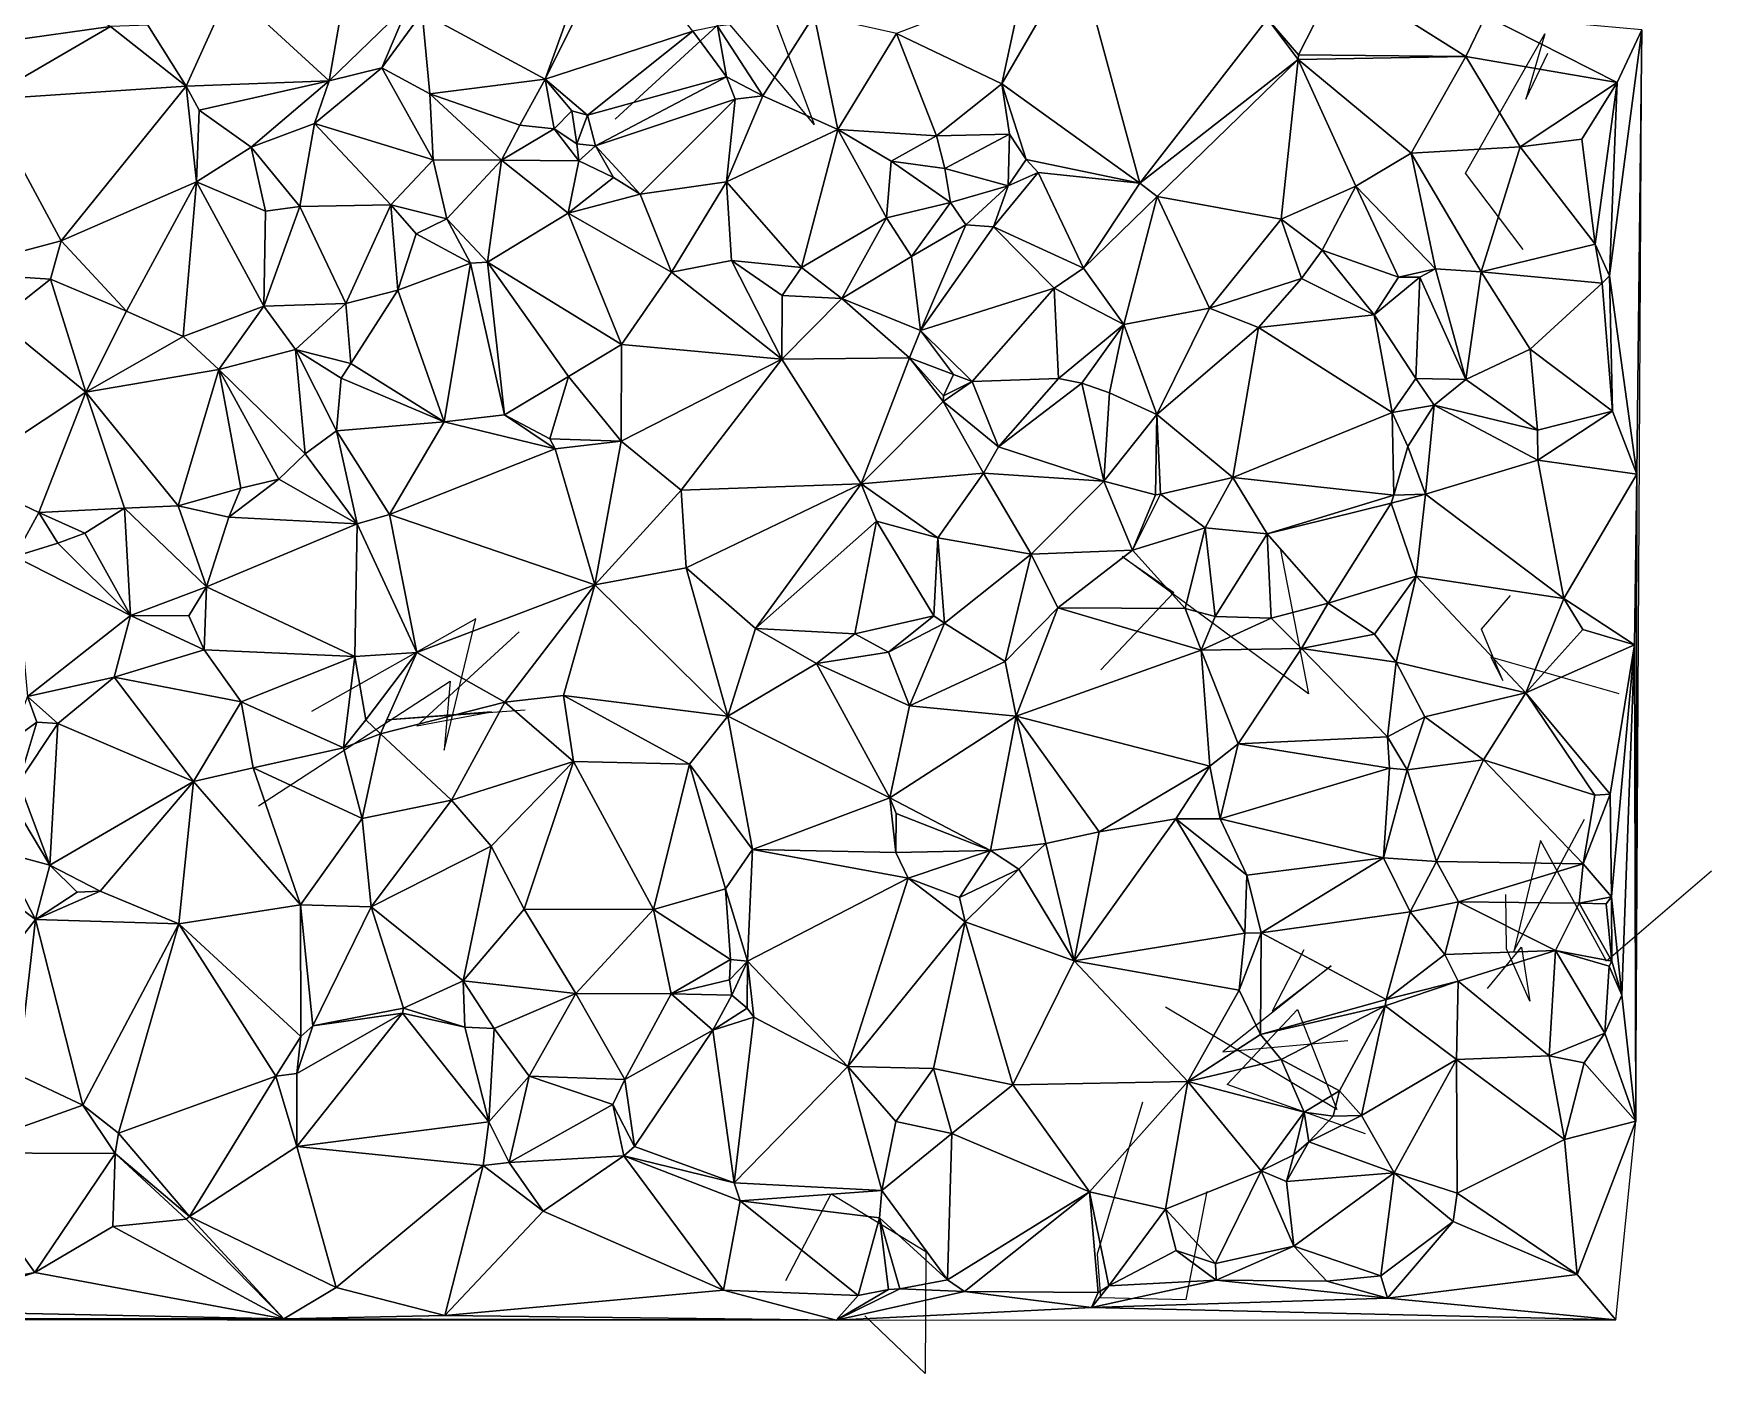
# Model space of a CAD drawing. Header units: metres. Extents: x -15.7 to 15.6, y -15.5 to 15.7.
# Drawn here: x 0.85 to 15.57, y -15.46 to -3.71 of the extents above; entities that cross this region are included whole.
import ezdxf

# ---------------------------------------------------------------- set-up
doc = ezdxf.new("R2010")
doc.units = ezdxf.units.M
doc.layers.add('CRACKS', color=1, linetype='Continuous')
doc.layers.add('STREET_MESH', color=7, linetype='Continuous')

msp = doc.modelspace()

# ---------------------------------------------------------------- linework, layer by layer
at = {"layer": 'CRACKS'}
for points in [[(5.952, -4.462, 0.1), (7.238, -3.278, 0.1), (7.696, -4.509, 0.1), (7.466, -4.227, 0.1), (6.552, -3.152, 0.1)], [(13.913, -5.603, 0.1), (13.408, -4.935, 0.1), (14.104, -3.713, 0.1), (13.938, -4.286, 0.1), (14.131, -3.884, 0.1)], [(11.782, -8.224, 0.1), (12.031, -9.499, 0.1), (10.397, -8.297, 0.1), (10.85, -8.612, 0.1), (10.211, -9.289, 0.1)], [(14.757, -9.501, 0.1), (13.631, -9.179, 0.1), (13.736, -9.382, 0.1), (13.548, -8.933, 0.1), (13.803, -8.638, 0.1)], [(2.824, -10.482, 0.1), (4.506, -9.388, 0.1), (4.452, -9.995, 0.1), (4.73, -8.843, 0.1), (3.29, -9.656, 0.1)], [(5.109, -8.957, 0.1), (4.213, -9.782, 0.1), (4.867, -9.659, 0.1), (3.952, -9.729, 0.1), (5.162, -9.641, 0.1)], [(15.565, -11.056, 0.1), (14.645, -11.844, 0.1), (14.065, -10.787, 0.1), (13.831, -11.757, 0.1), (14.451, -10.6, 0.1)], [(13.601, -12.084, 0.1), (13.899, -11.722, 0.1), (13.973, -12.195, 0.1), (13.768, -11.737, 0.1), (13.762, -11.259, 0.1)], [(11.992, -11.745, 0.1), (11.712, -12.281, 0.1), (12.23, -11.884, 0.1), (11.282, -12.638, 0.1), (12.378, -12.54, 0.1)], [(12.532, -13.358, 0.1), (11.318, -12.925, 0.1), (11.936, -12.268, 0.1), (12.28, -13.145, 0.1), (10.779, -12.248, 0.1)], [(10.575, -13.081, 0.1), (10.178, -14.413, 0.1), (10.209, -14.794, 0.1), (10.96, -14.811, 0.1), (11.144, -13.863, 0.1)], [(7.449, -14.644, 0.1), (7.846, -13.883, 0.1), (8.675, -14.389, 0.1), (8.67, -15.459, 0.1), (8.14, -14.955, 0.1)]]:
    msp.add_polyline3d(points, dxfattribs=at)
at = {"layer": 'STREET_MESH'}
for points in [[(3.443, -4.124), (3.692, -2.696), (2.573, -3.326)], [(4.145, -3.447), (3.692, -2.696), (3.443, -4.124)], [(5.338, -4.11), (5.849, -2.691), (4.261, -3.53)], [(5.338, -4.11), (5.967, -2.845), (5.849, -2.691)], [(5.967, -2.845), (5.338, -4.11), (6.633, -3.689)], [(9.344, -4.151), (10.006, -3.005), (9.529, -3.283)], [(10.554, -5.024), (10.006, -3.005), (9.344, -4.151)], [(10.554, -5.024), (11.673, -3.581), (10.006, -3.005)], [(12.296, -3.209), (11.673, -3.581), (11.943, -3.898)], [(12.296, -3.209), (11.943, -3.898), (13.411, -3.911)], [(13.585, -3.556), (12.296, -3.209), (13.411, -3.911)], [(0.821, -3.311), (0.611, -3.778), (1.528, -3.65)], [(1.855, -3.637), (2.189, -4.172), (2.573, -3.326)], [(2.189, -4.172), (3.443, -4.124), (2.573, -3.326)], [(9.344, -4.151), (9.529, -3.283), (8.418, -3.709)], [(3.907, -4.011), (4.145, -3.447), (3.443, -4.124)], [(4.145, -3.447), (3.907, -4.011), (4.261, -3.53)], [(3.907, -4.011), (4.328, -4.24), (4.261, -3.53)], [(4.328, -4.24), (5.338, -4.11), (4.261, -3.53)], [(1.528, -3.65), (0.611, -3.778), (0.424, -4.289)], [(2.189, -4.172), (1.528, -3.65), (0.424, -4.289)], [(2.189, -4.172), (1.855, -3.637), (1.528, -3.65)], [(6.929, -4.09), (6.85, -3.646), (6.633, -3.689)], [(7.696, -3.549), (6.85, -3.646), (7.246, -4.257)], [(6.85, -3.646), (6.929, -4.09), (7.246, -4.257)], [(7.906, -4.551), (7.696, -3.549), (7.246, -4.257)], [(7.696, -3.549), (7.906, -4.551), (8.418, -3.709)], [(11.673, -3.581), (10.554, -5.024), (11.94, -3.939)], [(11.673, -3.581), (11.94, -3.939), (11.943, -3.898)], [(14.738, -4.141), (13.585, -3.556), (13.411, -3.911)], [(13.585, -3.556), (14.738, -4.141), (14.954, -3.679)], [(5.338, -4.11), (5.711, -4.426), (6.633, -3.689)], [(5.711, -4.426), (6.929, -4.09), (6.633, -3.689)], [(7.906, -4.551), (8.769, -4.607), (8.418, -3.709)], [(8.769, -4.607), (9.344, -4.151), (8.418, -3.709)], [(14.954, -3.679), (14.671, -5.836), (14.912, -7.574)], [(14.738, -4.141), (14.671, -5.836), (14.954, -3.679)], [(14.902, -13.246), (14.954, -3.679), (14.912, -7.574)], [(11.94, -3.939), (10.554, -5.024), (10.706, -5.14)], [(11.791, -5.338), (11.94, -3.939), (10.706, -5.14)], [(11.94, -3.939), (11.791, -5.338), (12.447, -5.05)], [(11.943, -3.898), (11.94, -3.939), (13.411, -3.911)], [(11.94, -3.939), (12.932, -4.759), (13.411, -3.911)], [(12.932, -4.759), (11.94, -3.939), (12.447, -5.05)], [(12.932, -4.759), (13.888, -4.705), (13.411, -3.911)], [(13.888, -4.705), (14.738, -4.141), (13.411, -3.911)], [(3.907, -4.011), (3.443, -4.124), (3.316, -4.5)], [(4.357, -4.817), (3.907, -4.011), (3.316, -4.5)], [(3.907, -4.011), (4.357, -4.817), (4.328, -4.24)], [(5.116, -4.513), (5.338, -4.11), (4.328, -4.24)], [(5.416, -4.546), (5.338, -4.11), (5.116, -4.513)], [(5.571, -4.387), (5.711, -4.426), (5.338, -4.11)], [(5.416, -4.546), (5.571, -4.387), (5.338, -4.11)], [(6.929, -4.09), (5.711, -4.426), (5.78, -4.695)], [(6.929, -4.09), (5.78, -4.695), (7.003, -4.286)], [(6.929, -4.09), (7.003, -4.286), (7.246, -4.257)], [(1.095, -5.529), (2.189, -4.172), (0.424, -4.289)], [(2.281, -5.01), (2.189, -4.172), (1.095, -5.529)], [(2.189, -4.172), (2.304, -4.383), (3.443, -4.124)], [(2.189, -4.172), (2.281, -5.01), (2.304, -4.383)], [(2.304, -4.383), (2.76, -4.708), (3.443, -4.124)], [(3.443, -4.124), (2.76, -4.708), (3.316, -4.5)], [(4.357, -4.817), (4.955, -4.822), (4.328, -4.24)], [(4.955, -4.822), (5.116, -4.513), (4.328, -4.24)], [(7.246, -4.257), (7.003, -4.286), (6.928, -5.011)], [(7.906, -4.551), (7.246, -4.257), (6.928, -5.011)], [(9.344, -4.151), (8.769, -4.607), (9.41, -4.594)], [(9.555, -4.814), (9.344, -4.151), (9.41, -4.594)], [(9.555, -4.814), (10.554, -5.024), (9.344, -4.151)], [(13.888, -4.705), (14.429, -4.638), (14.738, -4.141)], [(14.429, -4.638), (14.545, -5.556), (14.738, -4.141)], [(14.738, -4.141), (14.545, -5.556), (14.671, -5.836)], [(0.06, -5.802), (1.095, -5.529), (0.424, -4.289)], [(2.281, -5.01), (2.76, -4.708), (2.304, -4.383)], [(5.416, -4.546), (5.616, -4.677), (5.571, -4.387)], [(5.616, -4.677), (5.711, -4.426), (5.571, -4.387)], [(7.003, -4.286), (5.78, -4.695), (6.17, -5.12)], [(7.003, -4.286), (6.17, -5.12), (6.928, -5.011)], [(2.76, -4.708), (3.187, -5.228), (3.316, -4.5)], [(3.187, -5.228), (3.985, -5.212), (3.316, -4.5)], [(3.985, -5.212), (4.357, -4.817), (3.316, -4.5)], [(4.955, -4.822), (5.416, -4.546), (5.116, -4.513)], [(5.634, -4.828), (5.416, -4.546), (4.955, -4.822)], [(5.616, -4.677), (5.416, -4.546), (5.634, -4.828)], [(5.711, -4.426), (5.616, -4.677), (5.78, -4.695)], [(7.586, -5.762), (7.906, -4.551), (6.928, -5.011)], [(7.586, -5.762), (8.33, -5.328), (7.906, -4.551)], [(8.769, -4.607), (7.906, -4.551), (8.372, -4.829)], [(7.906, -4.551), (8.33, -5.328), (8.372, -4.829)], [(2.281, -5.01), (2.885, -5.269), (2.76, -4.708)], [(2.885, -5.269), (3.187, -5.228), (2.76, -4.708)], [(5.616, -4.677), (5.634, -4.828), (5.78, -4.695)], [(5.634, -4.828), (5.938, -4.974), (5.78, -4.695)], [(5.78, -4.695), (5.938, -4.974), (6.17, -5.12)], [(8.769, -4.607), (8.372, -4.829), (8.843, -4.894)], [(8.769, -4.607), (8.843, -4.894), (9.41, -4.594)], [(8.843, -4.894), (9.397, -5.047), (9.41, -4.594)], [(9.397, -5.047), (9.555, -4.814), (9.41, -4.594)], [(13.888, -4.705), (12.932, -4.759), (13.546, -5.801)], [(14.545, -5.556), (13.888, -4.705), (13.546, -5.801)], [(14.545, -5.556), (14.429, -4.638), (13.888, -4.705)], [(4.475, -5.336), (4.357, -4.817), (3.985, -5.212)], [(4.475, -5.336), (4.955, -4.822), (4.357, -4.817)], [(4.832, -5.715), (4.955, -4.822), (4.475, -5.336)], [(4.955, -4.822), (4.832, -5.715), (5.541, -5.286)], [(5.634, -4.828), (4.955, -4.822), (5.541, -5.286)], [(5.938, -4.974), (5.634, -4.828), (5.541, -5.286)], [(8.33, -5.328), (8.894, -5.192), (8.372, -4.829)], [(8.372, -4.829), (8.894, -5.192), (8.843, -4.894)], [(9.555, -4.814), (9.397, -5.047), (9.66, -4.928)], [(10.554, -5.024), (9.555, -4.814), (9.66, -4.928)], [(13.146, -5.774), (12.932, -4.759), (12.447, -5.05)], [(12.932, -4.759), (13.146, -5.774), (13.546, -5.801)], [(6.17, -5.12), (5.938, -4.974), (5.541, -5.286)], [(8.894, -5.192), (9.397, -5.047), (8.843, -4.894)], [(10.06, -5.767), (9.66, -4.928), (9.269, -5.404)], [(9.66, -4.928), (9.397, -5.047), (9.269, -5.404)], [(10.554, -5.024), (9.66, -4.928), (10.06, -5.767)], [(1.667, -6.145), (2.281, -5.01), (1.095, -5.529)], [(2.281, -5.01), (1.667, -6.145), (2.165, -6.368)], [(2.281, -5.01), (2.165, -6.368), (2.871, -6.101)], [(2.885, -5.269), (2.281, -5.01), (2.871, -6.101)], [(6.446, -5.804), (6.17, -5.12), (5.541, -5.286)], [(6.17, -5.12), (6.446, -5.804), (6.928, -5.011)], [(6.446, -5.804), (6.972, -5.702), (6.928, -5.011)], [(6.972, -5.702), (7.586, -5.762), (6.928, -5.011)], [(9.397, -5.047), (8.894, -5.192), (9.026, -5.389)], [(9.269, -5.404), (9.397, -5.047), (9.026, -5.389)], [(10.554, -5.024), (10.06, -5.767), (10.706, -5.14)], [(10.706, -5.14), (10.06, -5.767), (10.413, -6.263)], [(11.163, -6.119), (10.706, -5.14), (10.413, -6.263)], [(11.163, -6.119), (11.791, -5.338), (10.706, -5.14)], [(11.791, -5.338), (12.153, -5.61), (12.447, -5.05)], [(12.153, -5.61), (12.822, -5.847), (12.447, -5.05)], [(12.822, -5.847), (13.146, -5.774), (12.447, -5.05)], [(3.589, -6.077), (3.187, -5.228), (2.871, -6.101)], [(3.187, -5.228), (2.885, -5.269), (2.871, -6.101)], [(3.187, -5.228), (3.589, -6.077), (3.985, -5.212)], [(3.589, -6.077), (4.047, -5.962), (3.985, -5.212)], [(4.047, -5.962), (4.207, -5.468), (3.985, -5.212)], [(4.207, -5.468), (4.475, -5.336), (3.985, -5.212)], [(5.541, -5.286), (4.832, -5.715), (6.007, -6.437)], [(6.446, -5.804), (5.541, -5.286), (6.007, -6.437)], [(8.552, -5.665), (8.894, -5.192), (8.33, -5.328)], [(8.894, -5.192), (8.552, -5.665), (9.026, -5.389)], [(4.207, -5.468), (4.684, -5.725), (4.475, -5.336)], [(4.684, -5.725), (4.832, -5.715), (4.475, -5.336)], [(8.33, -5.328), (7.586, -5.762), (7.939, -6.033)], [(8.552, -5.665), (8.33, -5.328), (7.939, -6.033)], [(8.552, -5.665), (8.629, -6.315), (9.026, -5.389)], [(8.629, -6.315), (9.269, -5.404), (9.026, -5.389)], [(8.629, -6.315), (9.803, -5.943), (9.269, -5.404)], [(9.803, -5.943), (10.06, -5.767), (9.269, -5.404)], [(11.971, -5.859), (11.791, -5.338), (11.163, -6.119)], [(11.971, -5.859), (12.153, -5.61), (11.791, -5.338)], [(1.095, -5.529), (0.06, -5.802), (1.001, -5.864)], [(1.667, -6.145), (1.095, -5.529), (1.001, -5.864)], [(4.684, -5.725), (4.207, -5.468), (4.047, -5.962)], [(14.608, -5.9), (14.545, -5.556), (13.546, -5.801)], [(14.545, -5.556), (14.608, -5.9), (14.671, -5.836)], [(4.684, -5.725), (4.047, -5.962), (4.452, -7.114)], [(4.983, -7.055), (4.684, -5.725), (4.452, -7.114)], [(4.832, -5.715), (4.684, -5.725), (4.983, -7.055)], [(4.832, -5.715), (5.542, -6.718), (6.007, -6.437)], [(4.832, -5.715), (4.983, -7.055), (5.542, -6.718)], [(6.446, -5.804), (7.413, -6.566), (6.972, -5.702)], [(7.413, -6.566), (7.417, -6.007), (6.972, -5.702)], [(7.417, -6.007), (7.586, -5.762), (6.972, -5.702)], [(8.629, -6.315), (8.552, -5.665), (7.939, -6.033)], [(12.153, -5.61), (11.971, -5.859), (12.607, -6.177)], [(12.822, -5.847), (12.153, -5.61), (12.607, -6.177)], [(0.06, -5.802), (0.542, -6.228), (1.001, -5.864)], [(0.542, -6.228), (1.312, -6.855), (1.001, -5.864)], [(1.312, -6.855), (1.667, -6.145), (1.001, -5.864)], [(7.413, -6.566), (6.446, -5.804), (6.007, -6.437)], [(7.586, -5.762), (7.417, -6.007), (7.939, -6.033)], [(10.06, -5.767), (9.803, -5.943), (10.413, -6.263)], [(11.971, -5.859), (11.163, -6.119), (11.594, -6.288)], [(12.607, -6.177), (11.971, -5.859), (11.594, -6.288)], [(13.007, -5.848), (12.822, -5.847), (12.607, -6.177)], [(12.973, -6.734), (13.007, -5.848), (12.607, -6.177)], [(13.146, -5.774), (12.822, -5.847), (13.007, -5.848)], [(13.007, -5.848), (12.973, -6.734), (13.411, -6.745)], [(13.146, -5.774), (13.007, -5.848), (13.411, -6.745)], [(13.146, -5.774), (13.411, -6.745), (13.546, -5.801)], [(13.411, -6.745), (13.977, -6.478), (13.546, -5.801)], [(13.977, -6.478), (14.608, -5.9), (13.546, -5.801)], [(14.608, -5.9), (14.699, -7.022), (14.671, -5.836)], [(14.671, -5.836), (14.699, -7.022), (14.912, -7.574)], [(3.633, -6.604), (4.047, -5.962), (3.589, -6.077)], [(4.047, -5.962), (3.633, -6.604), (4.452, -7.114)], [(7.417, -6.007), (7.413, -6.566), (7.939, -6.033)], [(9.803, -5.943), (8.629, -6.315), (9.082, -6.761)], [(9.803, -5.943), (9.082, -6.761), (9.84, -6.734)], [(10.413, -6.263), (9.803, -5.943), (9.84, -6.734)], [(14.608, -5.9), (13.977, -6.478), (14.699, -7.022)], [(1.667, -6.145), (1.312, -6.855), (2.165, -6.368)], [(2.165, -6.368), (2.478, -6.655), (2.871, -6.101)], [(2.871, -6.101), (2.478, -6.655), (3.148, -6.482)], [(3.589, -6.077), (2.871, -6.101), (3.148, -6.482)], [(3.633, -6.604), (3.589, -6.077), (3.148, -6.482)], [(7.413, -6.566), (8.532, -6.554), (7.939, -6.033)], [(8.532, -6.554), (8.629, -6.315), (7.939, -6.033)], [(10.703, -7.052), (11.163, -6.119), (10.413, -6.263)], [(11.163, -6.119), (10.703, -7.052), (11.594, -6.288)], [(12.766, -7.032), (12.607, -6.177), (11.594, -6.288)], [(12.766, -7.032), (12.973, -6.734), (12.607, -6.177)], [(0.212, -7.584), (1.312, -6.855), (0.542, -6.228)], [(8.532, -6.554), (8.92, -6.699), (8.629, -6.315)], [(8.629, -6.315), (8.92, -6.699), (9.082, -6.761)], [(10.045, -6.775), (10.413, -6.263), (9.84, -6.734)], [(10.413, -6.263), (10.045, -6.775), (10.286, -6.86)], [(10.703, -7.052), (10.413, -6.263), (10.286, -6.86)], [(10.703, -7.052), (11.368, -7.602), (11.594, -6.288)], [(11.368, -7.602), (12.766, -7.032), (11.594, -6.288)], [(1.312, -6.855), (2.478, -6.655), (2.165, -6.368)], [(5.542, -6.718), (6.004, -7.286), (6.007, -6.437)], [(6.004, -7.286), (7.413, -6.566), (6.007, -6.437)], [(2.478, -6.655), (3.234, -7.395), (3.148, -6.482)], [(3.234, -7.395), (3.508, -7.195), (3.148, -6.482)], [(3.508, -7.195), (3.55, -6.731), (3.148, -6.482)], [(3.55, -6.731), (3.633, -6.604), (3.148, -6.482)], [(3.633, -6.604), (3.55, -6.731), (4.452, -7.114)], [(7.413, -6.566), (6.004, -7.286), (6.531, -7.715)], [(8.11, -7.659), (7.413, -6.566), (6.531, -7.715)], [(8.532, -6.554), (7.413, -6.566), (8.11, -7.659)], [(8.532, -6.554), (8.11, -7.659), (8.829, -6.937)], [(8.532, -6.554), (8.832, -6.886), (8.92, -6.699)], [(8.832, -6.886), (8.532, -6.554), (8.829, -6.937)], [(14.041, -7.187), (13.977, -6.478), (13.411, -6.745)], [(13.977, -6.478), (14.041, -7.187), (14.699, -7.022)], [(1.312, -6.855), (2.119, -7.851), (2.478, -6.655)], [(2.119, -7.851), (2.671, -7.697), (2.478, -6.655)], [(2.478, -6.655), (3.003, -7.618), (3.234, -7.395)], [(2.478, -6.655), (2.671, -7.697), (3.003, -7.618)], [(3.55, -6.731), (3.508, -7.195), (4.452, -7.114)], [(4.983, -7.055), (5.378, -7.264), (5.542, -6.718)], [(5.378, -7.264), (6.004, -7.286), (5.542, -6.718)], [(9.082, -6.761), (8.829, -6.937), (9.314, -7.333)], [(9.082, -6.761), (8.832, -6.886), (8.829, -6.937)], [(8.92, -6.699), (8.832, -6.886), (9.082, -6.761)], [(9.082, -6.761), (9.314, -7.333), (9.84, -6.734)], [(9.314, -7.333), (10.045, -6.775), (9.84, -6.734)], [(12.973, -6.734), (12.766, -7.032), (13.134, -6.969)], [(12.973, -6.734), (13.134, -6.969), (13.411, -6.745)], [(13.134, -6.969), (14.041, -7.187), (13.411, -6.745)], [(0.212, -7.584), (0.897, -7.909), (1.312, -6.855)], [(0.897, -7.909), (1.651, -7.871), (1.312, -6.855)], [(1.651, -7.871), (2.119, -7.851), (1.312, -6.855)], [(9.314, -7.333), (10.237, -7.635), (10.045, -6.775)], [(10.045, -6.775), (10.237, -7.635), (10.286, -6.86)], [(10.237, -7.635), (10.703, -7.052), (10.286, -6.86)], [(5.427, -7.351), (4.983, -7.055), (4.452, -7.114)], [(5.427, -7.351), (5.378, -7.264), (4.983, -7.055)], [(8.829, -6.937), (8.11, -7.659), (9.182, -7.564)], [(9.314, -7.333), (8.829, -6.937), (9.182, -7.564)], [(10.237, -7.635), (10.689, -7.754), (10.703, -7.052)], [(10.689, -7.754), (10.733, -7.749), (10.703, -7.052)], [(10.703, -7.052), (10.733, -7.749), (11.368, -7.602)], [(12.781, -7.759), (12.766, -7.032), (11.368, -7.602)], [(12.766, -7.032), (12.903, -7.332), (13.134, -6.969)], [(12.766, -7.032), (12.781, -7.759), (12.903, -7.332)], [(13.134, -6.969), (12.903, -7.332), (13.059, -7.75)], [(13.134, -6.969), (13.059, -7.75), (14.043, -7.451)], [(14.041, -7.187), (13.134, -6.969), (14.043, -7.451)], [(14.699, -7.022), (14.041, -7.187), (14.043, -7.451)], [(14.699, -7.022), (14.043, -7.451), (14.912, -7.574)], [(3.508, -7.195), (3.234, -7.395), (3.69, -8.009)], [(3.508, -7.195), (3.973, -7.929), (4.452, -7.114)], [(3.973, -7.929), (3.508, -7.195), (3.69, -8.009)], [(3.973, -7.929), (5.427, -7.351), (4.452, -7.114)], [(5.775, -8.545), (5.427, -7.351), (3.973, -7.929)], [(5.378, -7.264), (5.427, -7.351), (6.004, -7.286)], [(6.004, -7.286), (5.427, -7.351), (5.775, -8.545)], [(6.004, -7.286), (5.775, -8.545), (6.531, -7.715)], [(10.237, -7.635), (9.314, -7.333), (9.182, -7.564)], [(12.903, -7.332), (12.781, -7.759), (13.059, -7.75)], [(3.234, -7.395), (3.003, -7.618), (3.69, -8.009)], [(14.043, -7.451), (13.059, -7.75), (14.272, -8.664)], [(14.043, -7.451), (14.272, -8.664), (14.912, -7.574)], [(0.212, -7.584), (0.689, -8.296), (0.897, -7.909)], [(2.671, -7.697), (2.565, -7.95), (3.003, -7.618)], [(3.003, -7.618), (2.565, -7.95), (3.69, -8.009)], [(8.11, -7.659), (8.781, -8.133), (9.182, -7.564)], [(8.781, -8.133), (9.6, -8.275), (9.182, -7.564)], [(9.6, -8.275), (10.237, -7.635), (9.182, -7.564)], [(10.488, -8.239), (10.237, -7.635), (9.6, -8.275)], [(10.488, -8.239), (10.689, -7.754), (10.237, -7.635)], [(10.733, -7.749), (11.125, -8.044), (11.368, -7.602)], [(11.125, -8.044), (11.669, -8.097), (11.368, -7.602)], [(11.669, -8.097), (12.781, -7.759), (11.368, -7.602)], [(14.272, -8.664), (14.89, -9.071), (14.912, -7.574)], [(14.89, -9.071), (14.902, -13.246), (14.912, -7.574)], [(2.565, -7.95), (2.671, -7.697), (2.119, -7.851)], [(5.775, -8.545), (6.574, -8.395), (6.531, -7.715)], [(6.574, -8.395), (8.11, -7.659), (6.531, -7.715)], [(8.11, -7.659), (6.574, -8.395), (7.183, -8.926)], [(8.11, -7.659), (7.183, -8.926), (8.243, -7.987)], [(8.781, -8.133), (8.11, -7.659), (8.243, -7.987)], [(10.733, -7.749), (10.488, -8.239), (11.125, -8.044)], [(10.689, -7.754), (10.488, -8.239), (10.733, -7.749)], [(12.781, -7.759), (11.669, -8.097), (12.758, -7.828)], [(12.977, -8.468), (13.059, -7.75), (12.758, -7.828)], [(13.059, -7.75), (12.781, -7.759), (12.758, -7.828)], [(13.059, -7.75), (12.977, -8.468), (14.272, -8.664)], [(0.689, -8.296), (1.066, -8.179), (0.897, -7.909)], [(1.301, -8.092), (1.651, -7.871), (0.897, -7.909)], [(1.066, -8.179), (1.301, -8.092), (0.897, -7.909)], [(1.651, -7.871), (1.301, -8.092), (1.703, -8.813)], [(2.119, -7.851), (1.651, -7.871), (2.37, -8.562)], [(1.651, -7.871), (1.703, -8.813), (2.37, -8.562)], [(2.565, -7.95), (2.119, -7.851), (2.37, -8.562)], [(4.212, -9.139), (3.973, -7.929), (3.69, -8.009)], [(4.212, -9.139), (5.775, -8.545), (3.973, -7.929)], [(11.669, -8.097), (12.203, -8.704), (12.758, -7.828)], [(12.203, -8.704), (12.977, -8.468), (12.758, -7.828)], [(2.565, -7.95), (2.37, -8.562), (3.69, -8.009)], [(2.37, -8.562), (3.67, -9.172), (3.69, -8.009)], [(3.67, -9.172), (4.212, -9.139), (3.69, -8.009)], [(7.183, -8.926), (8.054, -8.975), (8.243, -7.987)], [(8.054, -8.975), (8.746, -8.816), (8.243, -7.987)], [(8.746, -8.816), (8.781, -8.133), (8.243, -7.987)], [(11.125, -8.044), (10.488, -8.239), (10.951, -8.753)], [(11.214, -8.822), (11.125, -8.044), (10.951, -8.753)], [(11.125, -8.044), (11.214, -8.822), (11.669, -8.097)], [(1.066, -8.179), (0.689, -8.296), (1.703, -8.813)], [(1.301, -8.092), (1.066, -8.179), (1.703, -8.813)], [(8.746, -8.816), (8.839, -8.88), (8.781, -8.133)], [(8.781, -8.133), (8.839, -8.88), (9.6, -8.275)], [(9.835, -8.746), (10.488, -8.239), (9.6, -8.275)], [(10.488, -8.239), (9.835, -8.746), (10.951, -8.753)], [(11.214, -8.822), (11.704, -8.837), (11.669, -8.097)], [(11.669, -8.097), (11.704, -8.837), (12.203, -8.704)], [(1.703, -8.813), (0.689, -8.296), (0.799, -9.523)], [(8.839, -8.88), (9.371, -9.217), (9.6, -8.275)], [(9.371, -9.217), (9.835, -8.746), (9.6, -8.275)], [(6.574, -8.395), (5.775, -8.545), (6.941, -9.697)], [(6.574, -8.395), (6.941, -9.697), (7.183, -8.926)], [(12.612, -8.978), (12.977, -8.468), (12.203, -8.704)], [(12.977, -8.468), (12.612, -8.978), (12.8, -9.221)], [(12.977, -8.468), (12.8, -9.221), (13.937, -9.49)], [(12.977, -8.468), (13.937, -9.49), (14.272, -8.664)], [(1.703, -8.813), (2.215, -8.816), (2.37, -8.562)], [(2.37, -8.562), (2.215, -8.816), (2.347, -9.115)], [(3.67, -9.172), (2.37, -8.562), (2.347, -9.115)], [(4.984, -9.572), (5.775, -8.545), (4.212, -9.139)], [(5.775, -8.545), (4.984, -9.572), (5.498, -9.516)], [(6.941, -9.697), (5.775, -8.545), (5.498, -9.516)], [(13.937, -9.49), (14.437, -8.937), (14.272, -8.664)], [(14.437, -8.937), (14.89, -9.071), (14.272, -8.664)], [(1.703, -8.813), (0.799, -9.523), (1.558, -9.355)], [(2.347, -9.115), (1.703, -8.813), (1.558, -9.355)], [(2.215, -8.816), (1.703, -8.813), (2.347, -9.115)], [(8.348, -9.134), (8.746, -8.816), (8.054, -8.975)], [(8.746, -8.816), (8.348, -9.134), (8.839, -8.88)], [(9.468, -9.697), (9.835, -8.746), (9.371, -9.217)], [(9.835, -8.746), (9.468, -9.697), (11.091, -9.118)], [(9.835, -8.746), (11.091, -9.118), (10.951, -8.753)], [(11.091, -9.118), (11.214, -8.822), (10.951, -8.753)], [(11.704, -8.837), (11.214, -8.822), (11.091, -9.118)], [(11.704, -8.837), (11.971, -9.104), (12.203, -8.704)], [(11.971, -9.104), (12.612, -8.978), (12.203, -8.704)], [(6.941, -9.697), (7.717, -9.234), (7.183, -8.926)], [(7.717, -9.234), (8.054, -8.975), (7.183, -8.926)], [(7.717, -9.234), (8.348, -9.134), (8.054, -8.975)], [(8.839, -8.88), (8.348, -9.134), (8.534, -9.606)], [(9.371, -9.217), (8.839, -8.88), (8.534, -9.606)], [(11.971, -9.104), (11.704, -8.837), (11.091, -9.118)], [(14.89, -9.071), (14.437, -8.937), (13.937, -9.49)], [(2.674, -9.57), (2.347, -9.115), (1.558, -9.355)], [(2.674, -9.57), (3.67, -9.172), (2.347, -9.115)], [(9.468, -9.697), (11.166, -10.135), (11.091, -9.118)], [(11.971, -9.104), (11.091, -9.118), (11.416, -9.937)], [(11.091, -9.118), (11.166, -10.135), (11.416, -9.937)], [(11.971, -9.104), (11.416, -9.937), (12.724, -9.877)], [(12.612, -8.978), (11.971, -9.104), (12.8, -9.221)], [(12.8, -9.221), (11.971, -9.104), (12.724, -9.877)], [(14.89, -9.071), (13.937, -9.49), (14.676, -10.38)], [(14.69, -11.281), (14.89, -9.071), (14.676, -10.38)], [(14.69, -11.281), (14.78, -12.142), (14.89, -9.071)], [(14.89, -9.071), (14.78, -12.142), (14.902, -13.246)], [(3.67, -9.172), (2.674, -9.57), (3.57, -9.973)], [(3.766, -9.729), (3.67, -9.172), (3.57, -9.973)], [(3.67, -9.172), (3.766, -9.729), (4.212, -9.139)], [(3.766, -9.729), (3.893, -9.85), (4.212, -9.139)], [(3.893, -9.85), (4.984, -9.572), (4.212, -9.139)], [(8.361, -10.411), (7.717, -9.234), (6.941, -9.697)], [(8.348, -9.134), (7.717, -9.234), (8.534, -9.606)], [(7.717, -9.234), (8.361, -10.411), (8.534, -9.606)], [(9.468, -9.697), (9.371, -9.217), (8.534, -9.606)], [(13.053, -9.702), (12.8, -9.221), (12.724, -9.877)], [(12.8, -9.221), (13.053, -9.702), (13.937, -9.49)], [(0.799, -9.523), (1.064, -9.761), (1.558, -9.355)], [(1.064, -9.761), (2.255, -10.27), (1.558, -9.355)], [(2.255, -10.27), (2.674, -9.57), (1.558, -9.355)], [(0.647, -9.918), (0.881, -9.749), (0.799, -9.523)], [(0.881, -9.749), (1.064, -9.761), (0.799, -9.523)], [(4.984, -9.572), (5.586, -10.093), (5.498, -9.516)], [(5.586, -10.093), (6.604, -10.116), (5.498, -9.516)], [(6.604, -10.116), (6.941, -9.697), (5.498, -9.516)], [(13.937, -9.49), (13.053, -9.702), (13.566, -10.079)], [(14.544, -10.388), (13.937, -9.49), (13.566, -10.079)], [(13.937, -9.49), (14.544, -10.388), (14.676, -10.38)], [(2.778, -10.148), (2.674, -9.57), (2.255, -10.27)], [(2.674, -9.57), (2.778, -10.148), (3.57, -9.973)], [(4.517, -10.432), (4.984, -9.572), (3.893, -9.85)], [(4.984, -9.572), (4.517, -10.432), (5.586, -10.093)], [(6.941, -9.697), (6.604, -10.116), (7.155, -10.864)], [(8.361, -10.411), (6.941, -9.697), (7.155, -10.864)], [(8.361, -10.411), (9.468, -9.697), (8.534, -9.606)], [(9.468, -9.697), (8.361, -10.411), (9.243, -10.873)], [(9.728, -10.811), (9.468, -9.697), (9.243, -10.873)], [(9.468, -9.697), (9.728, -10.811), (10.196, -10.71)], [(11.166, -10.135), (9.468, -9.697), (10.196, -10.71)], [(12.896, -10.165), (13.053, -9.702), (12.724, -9.877)], [(13.053, -9.702), (12.896, -10.165), (13.566, -10.079)], [(0.647, -9.918), (0.722, -10.275), (0.881, -9.749)], [(0.722, -10.275), (1.064, -9.761), (0.881, -9.749)], [(1.064, -9.761), (0.722, -10.275), (0.994, -11.003)], [(1.064, -9.761), (0.994, -11.003), (2.255, -10.27)], [(3.893, -9.85), (3.766, -9.729), (3.57, -9.973)], [(3.733, -10.593), (3.893, -9.85), (3.57, -9.973)], [(3.733, -10.593), (4.517, -10.432), (3.893, -9.85)], [(2.778, -10.148), (3.733, -10.593), (3.57, -9.973)], [(11.166, -10.135), (11.256, -10.596), (11.416, -9.937)], [(11.256, -10.596), (12.743, -10.151), (11.416, -9.937)], [(11.416, -9.937), (12.743, -10.151), (12.724, -9.877)], [(12.743, -10.151), (12.896, -10.165), (12.724, -9.877)], [(2.778, -10.148), (2.255, -10.27), (3.193, -11.35)], [(3.733, -10.593), (2.778, -10.148), (3.193, -11.35)], [(4.517, -10.432), (4.865, -10.837), (5.586, -10.093)], [(5.586, -10.093), (4.865, -10.837), (5.153, -11.387)], [(6.289, -11.392), (5.586, -10.093), (5.153, -11.387)], [(6.289, -11.392), (6.604, -10.116), (5.586, -10.093)], [(6.604, -10.116), (6.289, -11.392), (6.919, -11.211)], [(7.155, -10.864), (6.604, -10.116), (6.919, -11.211)], [(10.87, -10.597), (11.166, -10.135), (10.196, -10.71)], [(10.87, -10.597), (11.256, -10.596), (11.166, -10.135)], [(11.256, -10.596), (12.69, -10.939), (12.743, -10.151)], [(12.69, -10.939), (12.896, -10.165), (12.743, -10.151)], [(12.896, -10.165), (13.153, -10.969), (13.566, -10.079)], [(13.153, -10.969), (14.44, -10.99), (13.566, -10.079)], [(14.44, -10.99), (14.544, -10.388), (13.566, -10.079)], [(0.722, -10.275), (0.611, -10.36), (0.994, -11.003)], [(2.255, -10.27), (0.994, -11.003), (1.436, -11.229)], [(2.126, -11.518), (2.255, -10.27), (1.436, -11.229)], [(2.255, -10.27), (2.126, -11.518), (3.193, -11.35)], [(12.896, -10.165), (12.69, -10.939), (13.153, -10.969)], [(0.994, -11.003), (0.611, -10.36), (0.561, -10.885)], [(4.517, -10.432), (3.733, -10.593), (3.814, -11.369)], [(4.517, -10.432), (3.814, -11.369), (4.865, -10.837)], [(8.413, -10.891), (8.361, -10.411), (7.155, -10.864)], [(9.243, -10.873), (8.361, -10.411), (8.417, -10.549)], [(8.361, -10.411), (8.413, -10.891), (8.417, -10.549)], [(14.544, -10.388), (14.44, -10.99), (14.676, -10.38)], [(14.44, -10.99), (14.69, -11.281), (14.676, -10.38)], [(3.814, -11.369), (3.733, -10.593), (3.193, -11.35)], [(8.413, -10.891), (9.243, -10.873), (8.417, -10.549)], [(9.728, -10.811), (9.978, -11.841), (10.196, -10.71)], [(9.978, -11.841), (10.87, -10.597), (10.196, -10.71)], [(11.473, -11.599), (10.87, -10.597), (9.978, -11.841)], [(11.256, -10.596), (10.87, -10.597), (11.491, -11.089)], [(10.87, -10.597), (11.473, -11.599), (11.491, -11.089)], [(12.69, -10.939), (11.256, -10.596), (11.491, -11.089)], [(0.869, -11.478), (0.561, -10.885), (0.303, -11.055)], [(0.994, -11.003), (0.561, -10.885), (0.869, -11.478)], [(4.865, -10.837), (3.814, -11.369), (4.62, -12.017)], [(4.865, -10.837), (4.62, -12.017), (5.153, -11.387)], [(7.113, -11.844), (7.155, -10.864), (6.919, -11.211)], [(7.113, -11.844), (8.522, -11.116), (7.155, -10.864)], [(8.522, -11.116), (8.413, -10.891), (7.155, -10.864)], [(9.243, -10.873), (8.413, -10.891), (8.522, -11.116)], [(8.972, -11.287), (9.243, -10.873), (8.522, -11.116)], [(8.972, -11.287), (9.492, -11.037), (9.243, -10.873)], [(9.492, -11.037), (9.728, -10.811), (9.243, -10.873)], [(9.728, -10.811), (9.492, -11.037), (9.978, -11.841)], [(1.235, -11.238), (0.994, -11.003), (0.869, -11.478)], [(0.994, -11.003), (1.235, -11.238), (1.436, -11.229)], [(11.617, -11.597), (12.69, -10.939), (11.491, -11.089)], [(12.69, -10.939), (11.617, -11.597), (12.922, -11.412)], [(12.69, -10.939), (12.922, -11.412), (13.153, -10.969)], [(13.153, -10.969), (12.922, -11.412), (13.347, -11.324)], [(14.44, -10.99), (13.153, -10.969), (13.347, -11.324)], [(14.405, -11.336), (14.44, -10.99), (13.347, -11.324)], [(14.69, -11.281), (14.44, -10.99), (14.405, -11.336)], [(0.282, -12.225), (0.869, -11.478), (0.303, -11.055)], [(8.522, -11.116), (7.113, -11.844), (7.991, -12.767)], [(8.522, -11.116), (7.991, -12.767), (9.02, -11.499)], [(8.972, -11.287), (8.522, -11.116), (9.02, -11.499)], [(9.492, -11.037), (8.972, -11.287), (9.02, -11.499)], [(9.978, -11.841), (9.492, -11.037), (9.02, -11.499)], [(11.473, -11.599), (11.617, -11.597), (11.491, -11.089)], [(0.869, -11.478), (2.126, -11.518), (1.436, -11.229)], [(1.235, -11.238), (0.869, -11.478), (1.436, -11.229)], [(6.289, -11.392), (6.963, -11.828), (6.919, -11.211)], [(6.963, -11.828), (7.113, -11.844), (6.919, -11.211)], [(12.922, -11.412), (13.226, -11.786), (13.347, -11.324)], [(13.226, -11.786), (14.199, -11.751), (13.347, -11.324)], [(14.199, -11.751), (14.405, -11.336), (13.347, -11.324)], [(14.642, -11.342), (14.69, -11.281), (14.405, -11.336)], [(14.69, -11.281), (14.642, -11.342), (14.693, -11.844)], [(14.69, -11.281), (14.693, -11.844), (14.78, -12.142)], [(3.193, -11.35), (2.126, -11.518), (3.197, -12.505)], [(3.193, -11.35), (3.197, -12.505), (3.3, -12.411)], [(3.814, -11.369), (3.193, -11.35), (3.3, -12.411)], [(4.095, -12.257), (3.814, -11.369), (3.3, -12.411)], [(3.814, -11.369), (4.095, -12.257), (4.62, -12.017)], [(4.62, -12.017), (5.608, -12.128), (5.153, -11.387)], [(5.608, -12.128), (6.289, -11.392), (5.153, -11.387)], [(6.443, -12.129), (6.289, -11.392), (5.608, -12.128)], [(6.443, -12.129), (6.963, -11.828), (6.289, -11.392)], [(12.922, -11.412), (11.617, -11.597), (12.714, -12.179)], [(13.226, -11.786), (12.922, -11.412), (12.714, -12.179)], [(14.199, -11.751), (14.693, -11.844), (14.405, -11.336)], [(14.693, -11.844), (14.642, -11.342), (14.405, -11.336)], [(0.869, -11.478), (0.282, -12.225), (0.715, -12.837)], [(1.285, -13.108), (0.869, -11.478), (0.715, -12.837)], [(1.285, -13.108), (2.126, -11.518), (0.869, -11.478)], [(2.126, -11.518), (1.285, -13.108), (1.596, -13.353)], [(2.976, -12.852), (2.126, -11.518), (1.596, -13.353)], [(2.126, -11.518), (2.976, -12.852), (3.197, -12.505)], [(7.991, -12.767), (8.745, -12.785), (9.02, -11.499)], [(8.745, -12.785), (9.438, -12.929), (9.02, -11.499)], [(9.438, -12.929), (9.978, -11.841), (9.02, -11.499)], [(11.473, -11.599), (9.978, -11.841), (11.424, -12.099)], [(11.617, -11.597), (11.473, -11.599), (11.424, -12.099)], [(11.61, -12.487), (11.617, -11.597), (11.424, -12.099)], [(11.617, -11.597), (11.61, -12.487), (12.714, -12.179)], [(14.199, -11.751), (13.226, -11.786), (13.343, -12.018)], [(14.199, -11.751), (13.343, -12.018), (14.143, -12.675)], [(14.63, -12.475), (14.199, -11.751), (14.143, -12.675)], [(14.667, -11.889), (14.693, -11.844), (14.199, -11.751)], [(14.63, -12.475), (14.667, -11.889), (14.199, -11.751)], [(6.443, -12.129), (6.954, -12.007), (6.963, -11.828)], [(6.954, -12.007), (7.113, -11.844), (6.963, -11.828)], [(7.113, -11.844), (6.954, -12.007), (6.974, -12.142)], [(7.109, -12.255), (7.113, -11.844), (6.974, -12.142)], [(7.113, -11.844), (7.109, -12.255), (7.168, -12.335)], [(7.113, -11.844), (7.168, -12.335), (7.991, -12.767)], [(9.438, -12.929), (10.974, -12.898), (9.978, -11.841)], [(9.978, -11.841), (10.974, -12.898), (11.424, -12.099)], [(13.343, -12.018), (13.226, -11.786), (12.714, -12.179)], [(14.667, -11.889), (14.63, -12.475), (14.78, -12.142)], [(14.693, -11.844), (14.667, -11.889), (14.78, -12.142)], [(4.095, -12.257), (4.634, -12.422), (4.62, -12.017)], [(4.891, -12.433), (5.608, -12.128), (4.62, -12.017)], [(4.634, -12.422), (4.891, -12.433), (4.62, -12.017)], [(6.974, -12.142), (6.954, -12.007), (6.443, -12.129)], [(12.703, -12.237), (13.343, -12.018), (12.714, -12.179)], [(12.703, -12.237), (13.33, -12.705), (13.343, -12.018)], [(13.343, -12.018), (13.33, -12.705), (14.143, -12.675)], [(5.608, -12.128), (4.891, -12.433), (5.199, -12.853)], [(6.037, -12.882), (5.608, -12.128), (5.199, -12.853)], [(6.037, -12.882), (6.443, -12.129), (5.608, -12.128)], [(6.443, -12.129), (6.037, -12.882), (6.808, -12.448)], [(6.974, -12.142), (6.443, -12.129), (6.808, -12.448)], [(7.109, -12.255), (6.974, -12.142), (6.808, -12.448)], [(10.974, -12.898), (11.61, -12.487), (11.424, -12.099)], [(11.61, -12.487), (12.703, -12.237), (12.714, -12.179)], [(14.78, -12.142), (14.63, -12.475), (14.902, -13.246)], [(4.087, -12.3), (3.161, -13.47), (4.844, -13.253)], [(3.161, -12.83), (4.087, -12.3), (3.3, -12.411)], [(4.087, -12.3), (3.161, -12.83), (3.161, -13.47)], [(4.087, -12.3), (4.095, -12.257), (3.3, -12.411)], [(4.095, -12.257), (4.087, -12.3), (4.634, -12.422)], [(4.634, -12.422), (4.087, -12.3), (4.844, -13.253)], [(7.168, -12.335), (7.109, -12.255), (6.808, -12.448)], [(6.995, -13.789), (7.168, -12.335), (6.808, -12.448)], [(7.168, -12.335), (6.995, -13.789), (7.991, -12.767)], [(12.703, -12.237), (11.61, -12.487), (11.792, -12.707)], [(12.305, -12.981), (12.703, -12.237), (11.792, -12.707)], [(12.496, -13.198), (12.703, -12.237), (12.305, -12.981)], [(12.703, -12.237), (12.496, -13.198), (13.33, -12.705)], [(2.976, -12.852), (3.161, -12.83), (3.197, -12.505)], [(3.197, -12.505), (3.161, -12.83), (3.3, -12.411)], [(4.891, -12.433), (4.634, -12.422), (4.844, -13.253)], [(4.891, -12.433), (4.844, -13.253), (5.199, -12.853)], [(6.037, -12.882), (6.122, -13.469), (6.808, -12.448)], [(6.122, -13.469), (6.995, -13.789), (6.808, -12.448)], [(11.61, -12.487), (10.974, -12.898), (11.792, -12.707)], [(14.448, -12.734), (14.63, -12.475), (14.143, -12.675)], [(14.63, -12.475), (14.448, -12.734), (14.902, -13.246)], [(7.991, -12.767), (6.995, -13.789), (8.291, -13.855)], [(8.745, -12.785), (7.991, -12.767), (8.413, -13.251)], [(7.991, -12.767), (8.291, -13.855), (8.413, -13.251)], [(8.745, -12.785), (8.413, -13.251), (8.903, -13.354)], [(9.438, -12.929), (8.745, -12.785), (8.903, -13.354)], [(10.974, -12.898), (11.993, -13.169), (11.792, -12.707)], [(11.993, -13.169), (12.305, -12.981), (11.792, -12.707)], [(13.33, -12.705), (12.496, -13.198), (12.784, -13.699)], [(13.335, -13.878), (13.33, -12.705), (12.784, -13.699)], [(13.33, -12.705), (14.278, -13.409), (14.143, -12.675)], [(13.33, -12.705), (13.335, -13.878), (14.278, -13.409)], [(14.278, -13.409), (14.448, -12.734), (14.143, -12.675)], [(14.448, -12.734), (14.278, -13.409), (14.902, -13.246)], [(0.113, -13.524), (1.285, -13.108), (0.715, -12.837)], [(2.22, -14.083), (2.976, -12.852), (1.596, -13.353)], [(2.976, -12.852), (2.22, -14.083), (3.161, -13.47)], [(3.161, -12.83), (2.976, -12.852), (3.161, -13.47)], [(4.844, -13.253), (5.022, -13.609), (5.199, -12.853)], [(5.022, -13.609), (5.931, -13.102), (5.199, -12.853)], [(5.931, -13.102), (6.037, -12.882), (5.199, -12.853)], [(5.931, -13.102), (6.122, -13.469), (6.037, -12.882)], [(10.112, -13.867), (9.438, -12.929), (8.903, -13.354)], [(10.974, -12.898), (9.438, -12.929), (10.112, -13.867)], [(10.778, -14.019), (10.974, -12.898), (10.112, -13.867)], [(10.974, -12.898), (10.778, -14.019), (11.618, -13.682)], [(11.993, -13.169), (10.974, -12.898), (11.618, -13.682)], [(11.993, -13.169), (12.247, -13.204), (12.305, -12.981)], [(12.247, -13.204), (12.496, -13.198), (12.305, -12.981)], [(1.568, -13.529), (1.285, -13.108), (0.113, -13.524)], [(1.285, -13.108), (1.568, -13.529), (1.596, -13.353)], [(5.931, -13.102), (5.022, -13.609), (6.029, -13.55)], [(6.122, -13.469), (5.931, -13.102), (6.029, -13.55)], [(11.902, -13.541), (11.993, -13.169), (11.618, -13.682)], [(12.035, -13.429), (11.993, -13.169), (11.902, -13.541)], [(12.035, -13.429), (12.247, -13.204), (11.993, -13.169)], [(12.496, -13.198), (12.035, -13.429), (12.784, -13.699)], [(12.247, -13.204), (12.035, -13.429), (12.496, -13.198)], [(1.568, -13.529), (2.22, -14.083), (1.596, -13.353)], [(4.844, -13.253), (3.161, -13.47), (4.796, -13.636)], [(5.022, -13.609), (4.844, -13.253), (4.796, -13.636)], [(8.413, -13.251), (8.291, -13.855), (8.903, -13.354)], [(8.291, -13.855), (8.865, -14.637), (8.903, -13.354)], [(8.865, -14.637), (10.112, -13.867), (8.903, -13.354)], [(14.902, -13.246), (14.278, -13.409), (14.387, -14.591)], [(14.902, -13.246), (14.387, -14.591), (14.726, -14.989)], [(0.486, -14.645), (0.864, -14.575), (0.113, -13.524)], [(0.864, -14.575), (1.568, -13.529), (0.113, -13.524)], [(1.568, -13.529), (0.864, -14.575), (1.546, -14.169)], [(2.189, -14.107), (1.568, -13.529), (1.546, -14.169)], [(2.189, -14.107), (2.22, -14.083), (1.568, -13.529)], [(2.22, -14.083), (3.507, -14.704), (3.161, -13.47)], [(3.161, -13.47), (3.507, -14.704), (4.796, -13.636)], [(6.995, -13.789), (6.122, -13.469), (6.029, -13.55)], [(12.035, -13.429), (11.838, -13.775), (12.784, -13.699)], [(11.838, -13.775), (12.035, -13.429), (11.902, -13.541)], [(14.278, -13.409), (13.335, -13.878), (14.387, -14.591)], [(4.796, -13.636), (3.507, -14.704), (4.459, -14.95)], [(5.321, -14.036), (4.796, -13.636), (4.459, -14.95)], [(5.321, -14.036), (5.022, -13.609), (4.796, -13.636)], [(5.022, -13.609), (5.321, -14.036), (6.029, -13.55)], [(6.029, -13.55), (5.321, -14.036), (6.901, -14.729)], [(7.049, -13.946), (6.029, -13.55), (6.901, -14.729)], [(7.049, -13.946), (6.995, -13.789), (6.029, -13.55)], [(10.778, -14.019), (11.216, -14.494), (11.618, -13.682)], [(11.216, -14.494), (11.902, -14.344), (11.618, -13.682)], [(11.838, -13.775), (11.902, -13.541), (11.618, -13.682)], [(11.902, -14.344), (11.838, -13.775), (11.618, -13.682)], [(6.995, -13.789), (7.049, -13.946), (8.291, -13.855)], [(11.838, -13.775), (11.902, -14.344), (12.784, -13.699)], [(11.902, -14.344), (12.666, -14.603), (12.784, -13.699)], [(12.666, -14.603), (13.301, -14.127), (12.784, -13.699)], [(13.301, -14.127), (13.335, -13.878), (12.784, -13.699)], [(8.082, -14.774), (7.049, -13.946), (6.901, -14.729)], [(7.049, -13.946), (8.27, -14.094), (8.291, -13.855)], [(8.27, -14.094), (7.049, -13.946), (8.082, -14.774)], [(8.291, -13.855), (8.27, -14.094), (8.865, -14.637)], [(8.865, -14.637), (9.016, -14.74), (10.112, -13.867)], [(9.016, -14.74), (10.188, -14.749), (10.112, -13.867)], [(10.28, -14.69), (10.778, -14.019), (10.112, -13.867)], [(10.188, -14.749), (10.28, -14.69), (10.112, -13.867)], [(13.335, -13.878), (13.301, -14.127), (14.387, -14.591)], [(3.047, -14.98), (2.189, -14.107), (1.546, -14.169)], [(2.22, -14.083), (2.189, -14.107), (3.047, -14.98)], [(3.507, -14.704), (2.22, -14.083), (3.047, -14.98)], [(6.901, -14.729), (5.321, -14.036), (4.459, -14.95)], [(8.27, -14.094), (8.082, -14.774), (8.348, -14.724)], [(8.27, -14.094), (8.447, -14.717), (8.865, -14.637)], [(8.447, -14.717), (8.27, -14.094), (8.348, -14.724)], [(10.778, -14.019), (10.28, -14.69), (10.872, -14.381)], [(11.216, -14.494), (10.778, -14.019), (10.872, -14.381)], [(0.864, -14.575), (3.047, -14.98), (1.546, -14.169)], [(13.301, -14.127), (12.666, -14.603), (12.724, -14.8)], [(13.301, -14.127), (12.724, -14.8), (14.387, -14.591)], [(10.872, -14.381), (10.28, -14.69), (11.221, -14.642)], [(11.216, -14.494), (10.872, -14.381), (11.221, -14.642)], [(11.902, -14.344), (11.216, -14.494), (11.221, -14.642)], [(11.902, -14.344), (11.221, -14.642), (12.193, -14.65)], [(12.666, -14.603), (11.902, -14.344), (12.193, -14.65)], [(0.864, -14.575), (0.486, -14.645), (-0.201, -14.914)], [(3.047, -14.98), (0.864, -14.575), (-0.201, -14.914)], [(3.507, -14.704), (3.047, -14.98), (4.459, -14.95)], [(8.447, -14.717), (9.016, -14.74), (8.865, -14.637)], [(12.724, -14.8), (11.221, -14.642), (10.128, -14.88)], [(11.221, -14.642), (10.28, -14.69), (10.128, -14.88)], [(10.28, -14.69), (10.188, -14.749), (10.128, -14.88)], [(11.221, -14.642), (12.724, -14.8), (12.193, -14.65)], [(12.724, -14.8), (12.666, -14.603), (12.193, -14.65)], [(14.387, -14.591), (12.724, -14.8), (14.726, -14.989)], [(6.901, -14.729), (4.459, -14.95), (7.891, -14.993)], [(8.082, -14.774), (6.901, -14.729), (7.891, -14.993)], [(9.016, -14.74), (8.447, -14.717), (7.891, -14.993)], [(8.447, -14.717), (8.348, -14.724), (7.891, -14.993)], [(8.348, -14.724), (8.082, -14.774), (7.891, -14.993)], [(10.128, -14.88), (9.016, -14.74), (7.891, -14.993)], [(10.188, -14.749), (9.016, -14.74), (10.128, -14.88)], [(12.724, -14.8), (10.128, -14.88), (14.726, -14.989)], [(-13.474, -14.979), (3.047, -14.98), (-0.201, -14.914)], [(3.047, -14.98), (-13.474, -14.979), (7.891, -14.993)], [(4.459, -14.95), (3.047, -14.98), (7.891, -14.993)], [(14.726, -14.989), (10.128, -14.88), (7.891, -14.993)]]:
    msp.add_3dface(points, dxfattribs=at)

doc.saveas('drawing.dxf')
